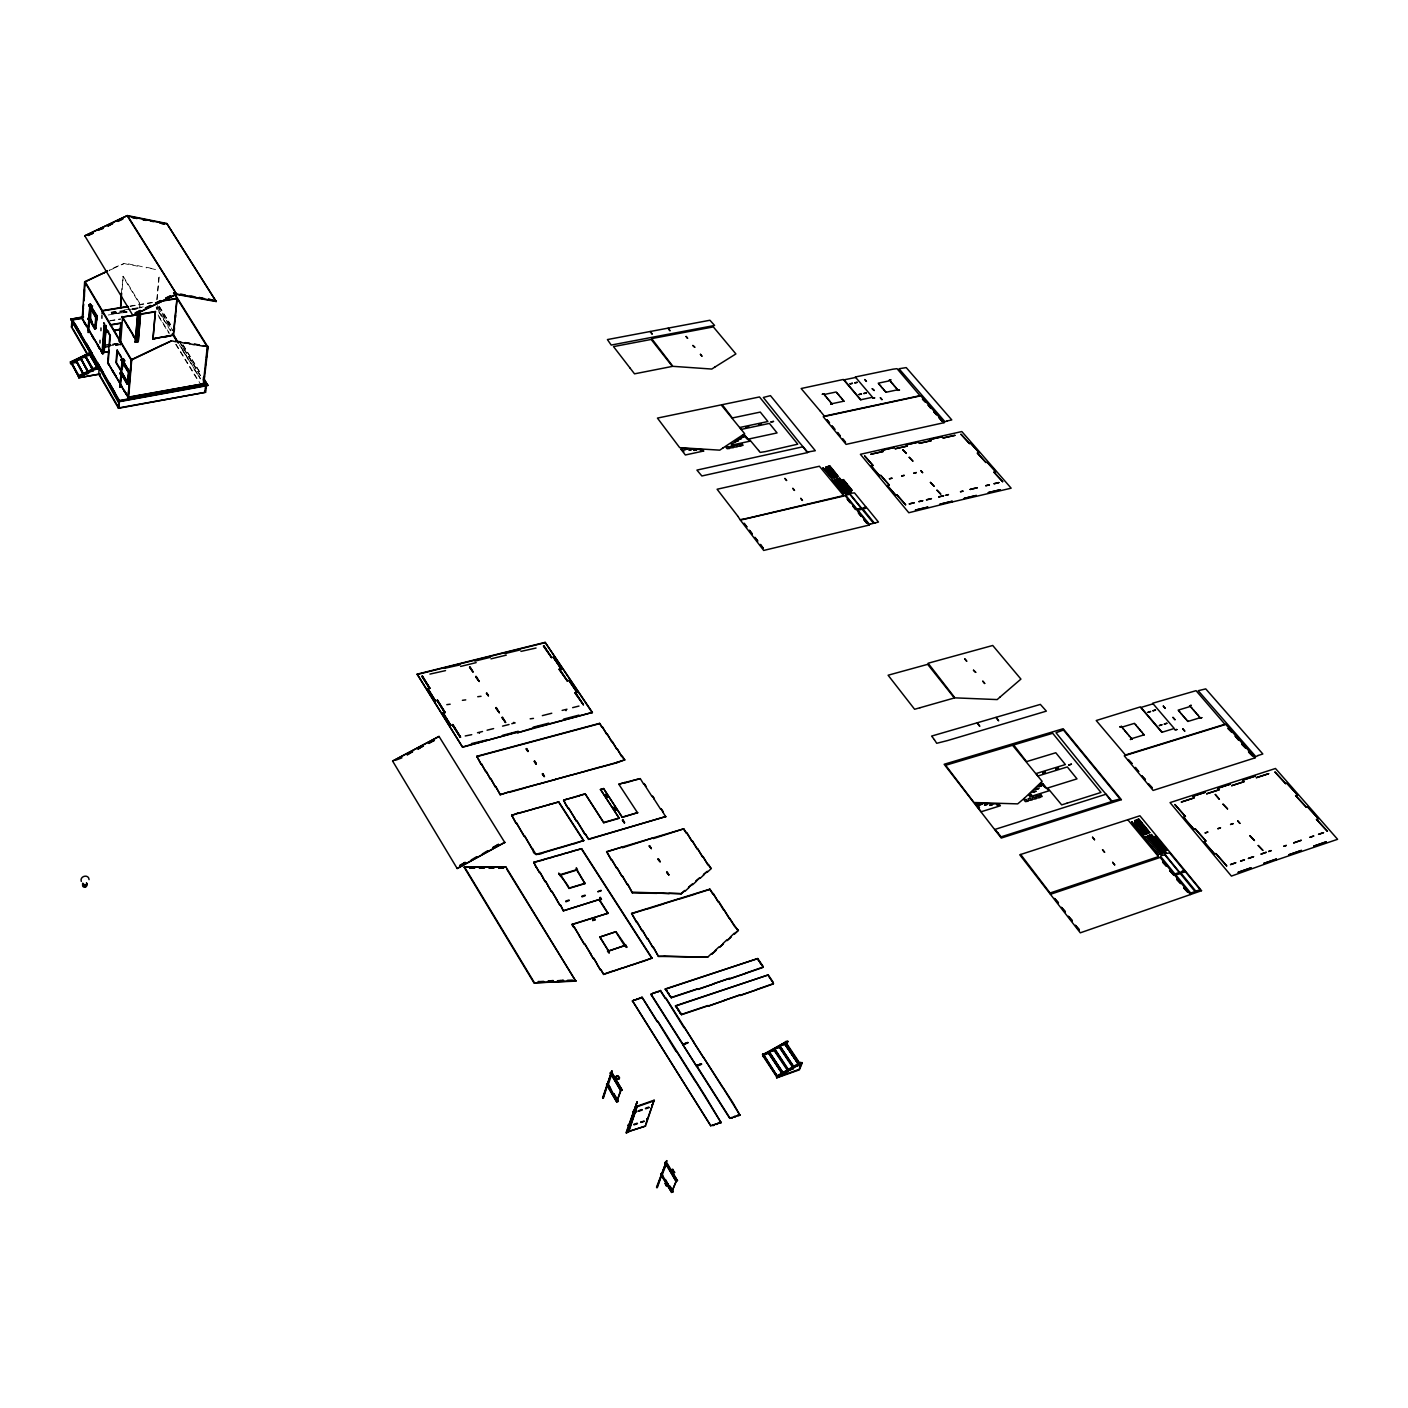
<?xml version="1.0" encoding="UTF-8"?>
<svg xmlns="http://www.w3.org/2000/svg" width="1408" height="1408" viewBox="0 0 1408 1408"><rect width="100%" height="100%" fill="white"/><g stroke="black" fill="none" stroke-linecap="round" stroke-linejoin="round"><path stroke-width="0.75" stroke-dasharray="5 3.75" d="M111.549 313.491L126.104 311.08M127.019 312.259L112.235 314.054L126.896 311.626M113.309 344.502L119.293 343.464M120.472 344.714L114.558 345.365M121.352 293.533L123.235 276.25L140.36 304.357L140.061 307.683M122.126 289.555L123.235 276.25M139.621 307.754L139.92 304.427L122.778 276.32M156.816 299.798L159.086 273.768M157.08 299.446L159.526 273.698M157.379 306.786L156.886 309.549L157.062 305.642L172.392 330.546M158.963 312.101L164.718 321.446M166.637 320.778L170.491 327.043M170.509 330.88L156.13 307.085M182.213 349.906L188.126 359.533M184.149 349.219L179.256 341.264M190.062 358.829L196.029 368.509M194.075 369.213L200.517 378.893L179.749 344.696M128.427 263.859L133.162 264.986M137.526 265.549L146.555 267.89M150.885 268.453L155.549 269.579M113.837 267.714L123.834 263.666L109.12 270.371L114.154 268.312M112.587 344.08L116.864 343.358M112.57 344.45L118.976 343.358M113.291 344.872L119.258 343.834M108.434 346.104L120.331 344.062M120.507 344.344L114.523 345.734M109.859 320.654L120.525 318.877M110.035 320.936L120.701 319.158M130.046 306.064L153.525 302.192M130.222 306.346L145.165 303.882M147.294 303.53L153.701 302.474M111.214 312.154L115.474 311.45M124.01 310.042L130.416 308.986M132.546 308.634L143.211 306.856M111.179 312.523L117.586 311.467M119.715 311.115L126.122 310.042M128.251 309.69L143.176 307.226M132.299 309.39L140.73 307.982M111.373 313.21L125.946 310.798M132.264 309.742L136.682 308.968M108.187 315.022L127.054 311.907M146.573 267.238L151.254 268.365M123.658 263.384L128.41 264.51M132.792 265.091L137.509 266.218M159.28 306.222L170.579 324.579M183.022 344.766L201.115 374.141M159.245 306.592L170.544 324.949M182.987 345.136L201.08 374.493M157.502 305.571L172.832 330.475M179.643 341.546L200.869 376.006M179.203 341.616L200.429 376.077M156.57 306.997L170.984 330.44M179.309 344.766L200.517 378.893M158.101 314.917L169.365 333.274M176.123 344.274L199.778 382.8M158.805 316.835L168.925 333.344M175.683 344.344L198.211 381.04"/><path stroke-width="1.5" d="M120.63 373.102L126.966 383.944L128.339 383.698L123.13 374.405M123.235 359.11L121.07 359.867L128.022 371.906L129.395 371.677L122.179 360.184M83.97 885.368L82.914 883.344A2.042 1.549 1.7 0 0 84.691 885.544A2.042 1.549 1.7 0 0 86.68 883.467L86.68 883.502A2.042 1.549 1.7 0 1 85.941 885.421L84.814 887.198A2.042 1.549 1.7 0 1 83.917 884.189L83.442 884.365M102.661 345.717C120.331 341.774 103.506 350.258 102.731 345.488M108.61 331.742L104.368 332.077L104.262 330.845M89.813 305.642L96.853 316.624L95.498 316.853L88.81 305.237L90.939 304.515M97.75 368.262L98.155 366.414L70.664 319.229L83.477 316.747M82.526 317.979L71.949 319.739L71.456 327.061L87.366 354.534M71.702 326.128L71.614 327.342L72.389 319.669L119.61 400.858M71.773 324.914L71.861 323.699M71.949 322.467L72.477 321.182M76.243 360.606L70.4 362.067L76.226 360.976M70.998 362.648L70.664 363.757L70.558 362.349L76.208 361.346L84.04 375.426L78.778 376.306M70.594 361.997L90.622 352.722M79.042 376.306L78.971 377.397L71.192 362.578L79.482 376.587M74.888 324.403L80.872 334.242L75.346 324.333M75.61 360.765L80.802 359.462L80.907 357.984L88.704 373.155L83.706 374.035L75.821 360.325M75.856 359.955L83.618 375.126L75.856 359.955L80.837 359.093L87.736 371.078M79.904 358.917L76.859 359.814M88.422 329.613L102.467 352.774L82.21 319.035L84.691 281.723L104.298 272.659M83.442 307.912L82.65 315.638L82.896 311.96M83.16 308.264L83.706 304.216M84.128 300.784L83.952 297.141M84.216 293.41L84.48 289.678M84.744 285.93L84.691 281.723M78.672 377.784L99.986 374.018L78.672 377.784L78.637 375.778L98.789 365.939L118.642 401.808L207.874 385.51L203.386 377.802M84.392 297.07L84.832 282.04L107.536 271.11M92.382 368.808L85.448 356.84L80.485 357.702L88.458 372.786M81.523 357.192L84.709 356.963M84.022 322.52L86.698 326.251L84.462 322.45M85.483 356.47L90.042 354.957L97.979 368.614L93.597 370.075M83.934 376.094L78.918 376.974M97.979 368.614L90.077 354.587L85.114 355.45L91.925 368.896M86.029 343.57L92.083 353.531L86.486 343.499M90.658 319.634L88.563 319.968L87.842 318.736L89.954 318.014M84.04 375.426L76.278 360.237L76.173 361.715L70.734 362.648M92.347 369.178L85.448 356.84M95.99 328.275L94.6 328.874L88.546 318.085M86.117 355.309L89.162 354.429M88.07 330.053L89.971 303.97M85.078 374.123L88.106 373.578M88.07 332.499L90.13 304.269M88.528 332.429L90.411 303.899M88.845 329.912L90.517 332.781L88.862 329.542M95.779 316.483L90.13 306.909L89.725 318.472L91.978 322.309M96.853 316.624L90.798 305.958M91.643 306.134L89.426 306.557L95.498 316.853M90.834 320.76L88.915 318.349M91.731 308.37L91.168 307.419M91.397 321.71L91.96 322.678M92.294 309.338L92.858 310.288M89.478 354.006L91.238 352.933M88.264 372.874L80.485 357.702M91.062 352.651L89.76 352.827L89.619 354.658L97.557 368.333L98.261 367.453M90.042 354.957L90.2 352.44L70.682 318.859M93.438 311.238L94.002 312.206M83.723 373.666L88.493 372.434M94.072 339.698L92.312 335.421M89.725 371.853L92.787 370.955L88.37 371.395M94.565 313.157L95.128 314.125M94.213 326.498L93.086 324.579M85.536 355.731L93.333 370.885L88.352 371.765L80.45 358.072L85.43 357.21M94.6 328.874L96.237 328.275M94.776 327.466L95.339 328.434L95.691 315.075M95.779 328.346L97.17 315.885L96.853 320.021M94.213 369.283L97.398 369.054L97.592 367.963M99.722 349.342L97.926 345.03M85.114 355.45L93.403 370.146M97.31 362.947L103.47 373.102L97.75 362.877M97.557 368.333L97.698 366.502L89.76 352.827M100.003 343.024L100.021 340.278M100.954 330.704L100.971 327.941M101.904 318.278L101.939 315.48M102.062 313.878L102.309 310.622L127.917 306.416M100.848 351.278L102.432 353.144L101.306 351.208M104.79 324.562L104.086 322.925M101.974 353.214L104.122 325.688L110.334 335.333L109.49 345.928M104.333 324.632L103.629 322.995M102.432 353.144L104.579 325.6M102.608 353.989L104.632 325.653M103.066 351.472L105.09 325.565M103.066 353.918L105.266 325.864M108.328 351.965L103.963 352.387L106.093 325.477M104.139 352.686L106.251 325.776M108.821 364.901L107.677 362.947L109.877 335.403L104.122 325.688M109.278 364.83L108.134 362.877L109.155 350.17M108.786 382.694L114.998 392.938L109.243 382.624M117.638 330.229L114.453 330.44L120.507 329.05M112.27 370.797L116.178 376.622L112.71 370.709M120.578 308.176L121.194 293.251M120.63 372.997L121.845 372.416L115.966 362.648L116.987 350.258L121.334 356.77M120.789 305.73L121.634 293.181M121.264 370.814L116.424 362.578L117.445 350.17M119.31 341.598L120.859 322.995L110.299 324.773M119.469 341.88L120.859 322.995M122.918 318.842L122.267 316.518M120.472 344.714L122.602 316.976L137.72 314.758L135.291 342.162L138.248 341.651L140.536 313.984L155.373 311.502L152.962 339.117L158.858 337.762M122.813 374.299L120.683 374.669L119.926 373.384L122.091 372.627M122.021 386.619L107.712 362.578L128.146 397.496L203.755 383.715L208.12 346.65L203.386 345.611M120.666 373.226L121.704 372.838M120.683 374.669L119.962 373.014M119.856 386.918L122.267 358.635L124.907 360.941L123.798 359.058M118.448 406.754L118.342 407.986L205.586 392.269L118.518 408.285L98.789 374.229L99.176 366.59L98.12 366.784L90.182 353.126M118.554 405.539L118.659 404.325M118.765 403.093L98.472 366.678M120.032 387.218L122.267 358.635M118.518 408.285L119.152 400.946L71.949 319.739M122.725 358.547L120.314 386.83M122.214 369.266L123.288 360.061M122.76 366.256L123.112 362.12M122.39 374L123.024 375.496M121.563 386.69L128.603 397.426M124.08 363.106L123.499 362.102M127.459 326.392L129.026 328.205L127.899 326.322M123.605 376.499L124.186 377.485M124.661 364.091L125.259 365.094M124.766 378.488L125.365 379.491M125.84 366.08L126.438 367.083M123.904 390.667L126.685 394.592L124.362 390.597M125.981 380.107L122.461 374.141M127.019 368.086L127.618 369.072M126.966 383.944L128.797 371.078L127.706 383.486L121.422 373.226M128.198 370.075L128.797 371.078M129.395 371.677L116.987 350.258M128.286 393.518L128.621 389.84M128.938 386.126L129.272 382.43M129.589 378.717L129.923 374.986M130.24 371.254L130.574 367.506M130.909 363.757L131.085 359.814L161.146 345.523M133.162 335.896L134.746 337.726L133.602 335.808M128.146 397.496L131.402 360.43L84.99 282.339M143.704 394.662L128.568 397.778L131.683 360.061L85.448 282.269M86.715 884.558L86.293 884.752A2.042 1.549 1.7 0 1 85.8 886.934M135.291 342.162L137.544 314.477M136.629 341.264L139.691 311.819L137.069 341.176M137.685 336.582L137.896 334.154M138.776 324.333L139.005 321.869M140.536 313.984L138.248 341.651M144.302 395.666L159.333 392.92M152.962 339.117L155.373 311.502M158.699 392.286L173.642 389.558M164.666 337.11L170.544 335.738M174.381 330.317L174.451 327.606M175.701 315.374L175.454 317.821M176.774 340.278L173.888 335.174M189.147 387.482L174.24 390.562M188.496 386.866L203.262 384.173L207.275 346.808L173.554 292.811M203.984 379.79L204.406 376.13M204.811 372.469L205.234 368.808M205.638 365.112L206.061 361.434M206.483 357.738L206.906 354.024M207.328 350.31L207.926 346.368M204.97 392.058L205.797 384.806L119.434 400.558L118.8 407.898L99.229 374.141M205.286 391.142L205.427 389.928M205.55 388.731L205.691 387.517M206.096 385.933L203.755 381.498M205.586 392.269L206.413 385.018L203.086 379.614M671.141 1171.491L671.035 1171.738M666.512 1184.603L666.829 1184.374M670.102 1186.187L673.2 1191.837L671.634 1192.418L660.933 1173.779M664.893 1163.078L666.723 1162.568L677.406 1180.626L675.822 1181.206L665.298 1162.216M637.05 1111.264C636.117 1113.517 630.608 1112.549 634.022 1110.912M628.091 1125.414L629.71 1125.186L629.446 1124.2C626.014 1125.291 631.206 1127.421 628.232 1125.274M616.106 1078.546L616.458 1077.56M606.566 1084.213L616.722 1101.936L618.27 1101.408L613.853 1093.576M592.645 919.776L593.525 920.093M517.106 732.758L517.422 731.914L462.616 747.243L417.155 674.168L545.125 642.347L592.398 712.413L517.651 732.758L539.352 726.088M421.907 676.491L429.88 688.354L422.453 676.016M429.898 674.098L445.526 670.613M427.398 688.987L435.53 701.096L427.944 688.512M429.422 688.477L421.978 676.139M435.054 701.219L427.469 688.618M436.99 700.55L445.104 712.589L437.536 700.058M444.4 668.342L459.941 664.893M442.64 713.31L450.754 725.384L443.186 712.835M444.629 712.712L437.078 700.181M446.811 704.651L450.155 704.211M460.627 666.424L476.15 662.622M450.278 725.507L442.728 712.958M452.32 724.962L460.539 737.211L452.866 724.486M469.533 667.357L473.035 671.968L470.078 666.882M462.405 700.322L465.731 699.882M474.848 661.109L490.283 657.342M460.064 737.334L452.408 724.61M475.64 676.826L479.16 681.454L476.168 676.35M462.616 747.243L417.155 674.168M465.238 735.962L471.733 734.677M477.734 696.714L481.043 696.291M471.346 743.618L487.221 739.834M490.97 658.856L506.317 655.107M486.411 693.528L488.418 695.798L486.957 693.053M477.506 732.723L482.504 731.509M566.016 710.67L566.122 710.178M481.008 763.822L476.819 756.29L599.579 723.342L601.938 726.827M480.92 764.174L476.819 756.29M505.014 653.594L520.274 649.88M487.08 730.206L493.61 728.587M495.722 707.978L499.312 712.712L496.267 707.502M485.69 771.778L481.483 763.699M490.477 779.398L486.253 771.285M501.987 717.693L505.595 722.462L502.533 717.218M502.55 726.123L509.045 724.504M520.96 651.394L536.043 648.032M502.515 735.346L518.267 731.262M495.299 787.054L491.04 778.906M511.79 723.694L515.187 722.885M500.139 794.746L508.605 792.07L500.139 794.746L495.862 786.562M543.435 646.184L551.654 657.642L543.963 645.726M592.293 712.765L545.125 642.347M513.462 722.533L513.99 722.427M622.23 756.114L624.73 759.827L616.88 762.784L508.605 792.07M530.165 718.837L533.456 718.397M526.152 749.038L528.211 751.397L526.698 748.546M533.21 727.179L548.838 723.131M527.754 751.52L526.24 748.686M515.926 822.782L511.72 815.214L558.818 801.909L552.57 803.669M553.133 657.272L561.44 668.818L553.678 656.814M515.821 823.134L511.72 815.214M542.344 715.634L551.76 713.24M511.632 815.566L517.827 813.014M534.195 761.517L536.29 763.893L534.758 761.024M559.064 669.416L567.424 681.05L559.592 668.941M535.814 764.016L534.301 761.147M560.982 668.923L553.221 656.92M524.075 836.282L516.402 822.642M542.326 774.083L544.421 776.477L542.89 773.59M568.902 680.662L577.315 692.366L569.448 680.187M543.963 776.618L542.414 773.731M562.144 710.406L566.984 709.227M563.658 719.101L579.04 715.106M479.406 733.304L479.442 732.811M532.4 849.534L524.656 835.789M574.939 693L583.422 704.792L575.485 692.525M572.651 707.643L578.97 706.059M576.875 692.49L568.99 680.31M539.352 872.573L533.79 862.259L581.627 848.672L577.086 850.01M536.325 854.357C552.922 848.496 532.171 860.781 532.981 849.042M535.99 867.187L533.79 862.259M558.818 801.909L583.739 840.506L542.731 852.491M568.075 808.474L563.64 800.272L585.112 793.742L603.786 822.765L619.238 818.294L600.494 789.413L603.557 788.533L622.318 817.397L637.771 812.61L622.424 817.045M545.16 881.848L539.933 872.08M563.552 800.624L566.509 799.005M566.403 805.886L563.64 800.272M551.25 891.581L545.741 881.355M601.832 727.179L599.579 723.342M585.006 883.608L576.523 869.774L560.542 874.526C553.326 868.718 569.606 885.562 569.008 888.43L585.006 883.608L576.048 868.155M576.453 821.41L568.638 807.981M559.662 875.442L576.418 870.126M603.786 822.765L585.112 793.742M559.821 905.291L551.83 891.088M606.76 734.483L602.378 726.704M611.706 741.822L607.306 734.008M563.288 910.818L599.298 899.501L563.288 910.818L560.419 904.798M584.866 834.416L577.016 820.917M569.008 888.43L560.542 874.526M565.77 901.032L568.99 900.064M565.928 901.806L569.254 900.469M574.552 843.674L583.739 840.506M577.544 870.109L576.541 868.014M619.238 818.294L600.494 789.413M616.669 749.197L612.251 741.347M588.755 839.045L665.896 816.517L588.65 839.397L585.446 833.941M622.318 817.397L603.557 788.533M605.528 794.781L607.675 797.21L606.091 794.306M621.667 756.589L617.232 748.722M607.218 797.333L605.634 794.429M573.707 927.467L572.07 924.334L608.062 913.211L599.298 899.501M581.874 896.157L585.077 895.171M582.032 896.914L585.341 895.594M616.634 762.397L624.73 759.827M618.816 784.221L624.906 782.514L618.816 784.221L637.666 812.962M613.976 807.558L616.141 809.987L614.539 807.066M615.666 810.11L614.082 807.206M584.232 944.293L574.306 926.974M637.261 779.469L640.288 778.624L624.906 782.514M611.618 860.112L606.654 851.629L683.725 828.819L686.611 833.096M597.766 891.651L601.058 890.331M611.512 860.464L606.654 851.629M622.389 820.266L624.554 822.73L622.952 819.79M592.979 919.565L592.645 920.498L593.226 919.6M592.979 920.638L593.331 919.653M599.826 897.864L601.427 899.483L600.406 897.354M594.475 919.09L594.986 920.022L594.211 919.547M594.352 920.058L594.722 919.072M594.581 920.146L594.933 919.142M624.096 822.853L622.494 819.914M616.704 868.472L612.075 859.971M622.266 847L606.549 851.981M622.424 847.757L653.189 837.848M593.173 958.602L584.83 943.8M644.125 783.517L645.832 786.034M621.931 876.498L617.285 867.979M599.738 937.077L615.982 931.674L626.754 947.267L625.698 945.085L608.626 951.157L599.738 937.077L615.982 931.674M571.965 924.686L608.062 913.211M600.318 970.006L593.771 958.091M627.176 884.576L622.512 876.005M652.661 796.136L654.368 798.67M607.464 951.174L609.118 952.864L608.062 950.664M608.626 951.157L599.843 936.725M656.885 893.358L632.421 892.954L627.757 884.083M581.627 848.672L652.01 958.074L603.68 974.442L600.917 969.496M632.421 892.954L627.651 884.435M649.123 846.12L651.341 848.602L649.704 845.627M661.25 808.826L662.974 811.395M653.347 838.605L683.725 828.819M636.768 922.24L631.629 913.405L709.843 889.134L712.835 893.57M636.645 922.592L631.629 913.405M626.754 947.267L625.698 945.085M626.261 947.426L625.222 945.243M657.888 859.285L660.106 861.784L658.451 858.792M642.013 930.917L637.243 922.099M669.029 893.728L656.814 892.936M647.416 939.259L642.611 930.406M666.618 872.432L668.853 874.949L667.198 871.939M652.837 947.654L647.997 938.766M712.589 1124.869L710.776 1125.819L632.474 1000.877L642.03 997.216L657.378 1021.469M632.368 1001.229L633.846 999.909M684.851 890.454L681.085 893.675L668.958 893.306M606.514 1085.128L607.869 1083.931L610.456 1087.979M610.262 1073.723L610.544 1072.491L611.934 1072.826L622.09 1090.021L620.523 1090.549L610.403 1072.614M602.589 1097.888L611.899 1070.872L603.381 1098.17M602.853 1098.346L611.899 1070.872M611.477 1090.197L608.186 1084.248M622.09 1090.021L611.934 1072.826M691.786 841.245L687.069 832.955M609.981 1088.243L608.098 1085.128L611.125 1075.906M612.269 1075.448L613.624 1077.19L612.797 1075.272M608.925 1087.029L609.875 1088.595M642.805 961.541L652.01 958.074M653.312 947.514L658.17 955.944L653.435 947.162M614.187 1078.563L615.542 1080.306L614.698 1078.387M610.808 1090.162L611.758 1091.71L610.931 1089.81M657.254 1021.821L642.03 997.216M616.722 1075.976L614.486 1077.613L617.584 1075.677C624.184 1080.024 611.494 1079.461 618.112 1078.792M619.256 1078.968L617.584 1075.677M616.088 1081.696L617.443 1083.438L616.616 1081.52M697.101 849.059L692.366 840.752M664.576 956.19L658.24 956.384L707.678 957.194L711.621 953.445M613.659 1094.843L612.304 1093.101L615.683 1097.624M632.456 892.179L681.085 893.675M618.006 1084.829L619.362 1086.571L618.517 1084.653M614.61 1096.41L615.56 1097.976M650.954 994.488L654.034 992.64L650.954 994.488L682.686 1044.402L687.614 1042.73M619.925 1087.979L620.875 1089.546L616.95 1101.285L621.403 1089.37L620.435 1087.803M664.382 956.085L701.712 957.123M702.434 856.926L697.682 848.584M616.722 1101.936L606.637 1084.794M688.618 887.234L692.366 884.03M654.192 993.414L657.29 991.566L653.928 992.992M657.448 992.358L660.528 990.51L657.166 991.918M696.115 880.827L699.846 877.642M707.802 864.829L703.014 856.451M703.56 874.474L707.274 871.306M666.142 990.722L665.333 988.926L757.768 958.549L762.502 965.554L762.854 967.472L729.538 979M667.99 993.608L666.758 990.211M665.438 998.166L660.528 990.51M710.97 868.155L708.382 864.354M669.856 996.494L668.606 993.098M697.664 989.032L671.264 997.779L670.454 995.984M633.23 1111.194L634.515 1111.194M626.085 1132.666L637.102 1101.918L626.877 1132.947M712.712 893.922L709.843 889.134M626.366 1133.141L637.102 1101.918M628.408 1131.574L637.173 1106.16L654.122 1100.211L645.498 1126.066L628.408 1131.574L645.498 1126.066M628.707 1132.05L637.173 1106.16M637.19 1123.179L633.758 1124.394M641.925 1109.539L638.475 1110.771M676.368 1007.565L675.558 1005.77L768.24 974.917L773.01 981.992L773.362 983.91L740.168 995.562M719.418 1123.285L721.09 1122.669L705.461 1096.462L657.87 1021.293M693.95 1042.378L665.914 998.008M718.168 902.018L713.293 893.429M678.234 1010.486L676.966 1007.054M680.099 1013.408L678.832 1009.976M640.922 1122.44L644.354 1121.208L640.64 1121.965M648.824 1107.11L645.374 1108.325M701.518 957.035L707.678 957.194M707.995 1005.822L681.525 1014.71L680.715 1012.898M734.536 933.997L738.39 930.336L734.694 926.534L718.749 901.525M645.902 1123.637L654.122 1100.211M723.642 910.149L718.626 901.877M684.006 1027.734L665.808 998.36M676.034 1051.494L657.747 1021.645M715.722 950.752L711.92 954.131M682.686 1044.402L687.738 1042.378M682.986 1044.859L696.326 1065.838L682.986 1044.859L688.019 1042.835M719.506 947.373L723.29 944.011M729.15 918.333L724.117 910.008M727.038 940.667L730.787 937.323M729.397 978.226L713.522 983.787L729.256 978.578M697.946 989.472L713.926 983.875L698.069 989.12M738.302 1115.822L739.957 1115.224L732.776 1102.517L693.581 1042.184M731.386 1117.741L729.731 1118.339L696.626 1066.296L701.378 1063.779L696.45 1065.486M708.277 1006.262L740.01 994.787M660.898 1174.73L671.634 1192.418M660.898 1173.955L662.446 1173.638M665.491 1162.11L677.406 1180.626M696.326 1065.838L701.378 1063.779M656.515 1187.278L666.723 1160.667L657.325 1187.578M696.626 1066.296L701.677 1064.237M656.814 1187.771L666.723 1160.667M671.51 1189.531L672.514 1191.186L661.989 1174.941L666.53 1163.853L668.659 1166.774M662.992 1176.578L662.517 1174.747M669.662 1168.429L670.666 1170.066M665.509 1179.658L668.378 1184.938L667.374 1183.283M666.371 1181.646L665.386 1180.01M671.933 1169.52L674.696 1172.301L673.693 1172.97M672.672 1173.357L671.018 1172.266L671.686 1171.21M745.202 973.315L762.978 967.12L762.502 965.554M671.81 1169.872L672.795 1169.203M673.675 1175.011L674.696 1176.666M669.504 1186.24L670.507 1187.877M675.699 1178.32L676.702 1179.974L671.845 1191.731L676.702 1179.974M665.227 989.278L757.768 958.549M755.656 989.842L773.502 983.558L771.918 980.918M710.776 1125.819L632.474 1000.877M675.435 1006.122L768.24 974.917M714.419 1125.08L712.747 1125.696M716.091 1124.482L717.763 1123.883M721.09 1122.669L695.64 1081.52M729.731 1118.339L731.509 1117.406M734.818 1116.21L731.685 1118.216M738.126 1115.013L734.994 1117.019M777.251 1076.574L782.954 1075.078L777.41 1077.366L762.52 1054.522L768.24 1052.779L762.819 1054.962L762.696 1056.44L763.33 1054.838L786.526 1041.586L762.942 1054.627L768.24 1052.779M739.957 1115.224L722.85 1087.539M763.506 1055.314L777.427 1076.293L776.776 1077.877L776.899 1076.398L780.243 1075.483L777.128 1075.835L800.43 1062.459L800.008 1066.701L801.909 1062.53L799.515 1066.859M776.97 1077.261L763.189 1056.282L763.594 1055.243M762.52 1054.522L767.958 1052.322M769.155 1052.709L768.522 1052.075L774.365 1049.998L788.638 1071.03M769.93 1051.301L773.573 1050.28L770.07 1050.949M773.872 1049.03L779.715 1046.936M775.421 1047.886L778.624 1046.778M779.856 1046.584L779.205 1045.968L794.024 1067.933L779.574 1047.288L780.12 1045.898M798.6 1064.571L799.656 1063.022L785.752 1042.166L784.925 1044.226L798.899 1065.029L785.048 1043.891L779.786 1045.722L779.24 1047.112L793.091 1068.003L793.866 1067.141M780.771 1044.824L783.957 1043.715M784.696 1042.571L784.714 1043.715L785.752 1042.166M785.946 1041.832L786.227 1041.146M786.333 1044.666L787.706 1041.216L786.614 1045.106M83.794 885.702L84.656 886.794A2.13 1.619 1.7 0 0 85.184 886.635L85.026 885.685A2.042 1.549 1.7 0 1 82.914 883.467M777.638 1076.962L764.069 1055.085L763.03 1055.49M782.901 1072.79L782.355 1074.163L768.539 1053.219L769.085 1051.846L782.901 1072.79L784.485 1072.79L782.76 1073.142L768.944 1052.181M777.11 1076.909L782.918 1073.934M784.344 1073.142L787.406 1071.206M789.43 1069.605L793.074 1068.566L788.357 1070.573M789.73 1070.045L793.074 1068.566M795.098 1066.965L798.952 1064.747L784.573 1044.05L785.259 1042.325L799.163 1063.198L798.459 1064.923M800.149 1063.146L800.43 1062.459M776.477 1077.437L799.093 1069.376L801.909 1062.53M776.776 1077.877L799.392 1069.834L802.208 1062.97M122.76 360.448C119.768 361.451 127.266 360.131 121.862 360.782L121.106 359.48M103.77 331.531L104.667 331.091M84.797 235.822L127.459 215.582L166.813 223.502L216.181 301.541L176.282 294.378L132.862 315.427L84.797 235.822L127.107 215.635L176.475 293.99L127.459 215.582M136.981 218.574L132.563 217.254M88.51 318.331L89.813 318.243L92.03 321.957M89.39 306.328L89.866 305.219M146.186 220.422L143.123 219.806M150.586 221.074L153.63 221.672M159.702 222.904L164.261 223.819M216.181 301.541L166.813 223.502M180.682 294.043L185.557 295.187M189.834 296.12L194.885 296.859L191.382 296.384M175.877 341.07L180.488 341.827M199.338 297.405L203.949 298.918M185.099 342.602L189.693 343.358M208.595 299.059L213.435 300.256M194.269 344.115L198.845 344.854M85.026 886.336L84.85 886.354A2.13 1.619 1.7 0 0 84.339 886.512L85.501 886.547M464.147 867.222L505.806 866.818L575.784 981.147L533.984 982.872L464.147 867.222L505.806 866.818M469.709 867.522L474.83 867.926L469.691 868.314M479.424 867.504L484.51 867.909L479.406 868.314M489.086 867.504L494.138 867.909L489.069 868.296M498.661 867.504L503.677 867.909L498.643 868.296M533.984 982.872L576.066 980.76M538.208 981.499L543.382 981.746M538.472 981.939L543.664 981.358M553.186 980.514L548.011 981.094L553.45 980.954M557.762 980.707C574.763 979.458 547.677 982.362 561 980.566M558.026 981.147L563.165 980.549M567.706 980.742L572.862 980.267M567.442 980.302L572.51 980.549M122.866 360.378L121.686 361.205L128.058 371.536L129.43 371.29M103.822 331.426L105.142 331.478M715.282 950.418L719.206 946.686M722.85 943.677L726.739 939.981M730.365 936.989L734.219 933.31M712.043 953.779L715.845 950.4M719.629 947.021L723.413 943.659M727.162 940.315L730.91 936.971M734.659 933.645L738.39 930.336M680.962 894.027L684.746 890.806M688.494 887.586L692.261 884.382M695.992 881.179L699.723 877.994M703.437 874.826L707.15 871.658M685.168 891.123L689.04 887.55M692.683 884.699L696.538 881.162M700.146 878.31L703.982 874.79M707.573 871.974L711.374 868.472M777.427 1076.293L800.73 1062.917M459.694 865.357L465.256 862.347L459.994 865.867M471.17 860.006L476.643 856.715M482.293 853.987L487.749 850.696M493.046 847.282L498.59 844.272L493.381 847.968M465.362 862.629L460.082 866.114M493.134 847.563L498.837 844.677M457.178 868.507L504.786 842.354L457.178 868.507L392.621 761.077L439.032 736.437L504.874 842.635M396.194 760.021L401.949 757.821M407.018 754.266L412.438 751.397L407.37 754.934M417.842 748.528L423.245 745.659L418.176 749.197M428.648 742.79L434.034 739.922L428.982 743.459M407.141 754.565L412.667 751.784M417.947 748.81L423.474 746.029M428.754 743.09L434.368 740.59M661.355 1173.374L660.81 1174.536M90.446 306.187L88.845 304.867M606.989 1083.826L608.062 1084.6M161.11 345.541L171.213 340.982L131.261 360.114M78.795 376.077L98.894 366.978L97.698 366.502M135.221 312.858L140.29 310.394M145.341 307.947L150.41 305.483M155.461 303.037L160.512 300.59M165.563 298.144L170.614 295.698M135.362 313.192L140.466 310.693M145.482 308.282L150.586 305.782M155.602 303.371L160.706 300.89M165.704 298.478L170.79 295.997M70.77 362.032L90.2 352.44M104.28 272.694L107.36 270.829M87.982 234.907L93.245 233.165L88.299 235.523M88.123 235.242L93.104 232.83M102.96 228.131L97.856 230.19L103.118 228.466M107.87 225.826L112.834 223.414L108.046 226.107M117.709 221.126L122.672 218.733M117.885 221.408L122.813 219.067M671.757 1192.066L673.323 1191.485M677.53 1180.274L675.963 1180.854L665.139 1163.149M669.803 1170.893L672.232 1170.013M661.566 1174.782L661.232 1173.709M731.808 1117.864L734.694 1116.544M735.117 1116.667L738.003 1115.365M738.426 1115.488L740.08 1114.89M714.12 1124.622L715.915 1123.672M717.464 1123.408L719.259 1122.475M712.888 1125.344L714.542 1124.746M716.214 1124.147L717.886 1123.531M719.558 1122.933L721.213 1122.334M795.238 1066.63L798.442 1065.486M634.04 1124.869L637.49 1123.654M784.485 1072.79L787.706 1071.646M779.944 1075.026L783.411 1073.758M793.654 1066.63L794.939 1066.173M637.454 1106.635L654.421 1100.686M638.757 1111.246L642.224 1110.032M645.674 1108.8L649.123 1107.586M775.28 1048.238L778.483 1047.112M773.731 1049.365L779.574 1047.288M768.381 1052.427L774.242 1050.333L774.787 1048.96L788.621 1069.886M763.101 1055.419L769.014 1053.043L781.686 1072.245M617.584 1100.757L608.098 1085.128M787.706 1041.216L788.005 1041.674M616.845 1101.584L618.394 1101.056M784.414 1043.258L785.47 1042.853M780.63 1045.176L783.816 1044.067M779.082 1046.32L784.925 1044.226M620.77 1089.898L617.443 1083.438M622.213 1089.669L620.646 1090.197L610.386 1073.371M611.213 1074.234L612.674 1075.624M681.648 1014.358L708.118 1005.488M723.994 1000.454L739.886 995.139M708.418 1005.91L724.416 1000.542M740.291 995.227L756.078 989.93M1050.421 894.309L1160.157 857.437L1190.517 894.538M671.387 997.427L697.787 988.698M729.678 978.666L745.606 973.386M635.765 999.803L637.402 999.258M639.038 998.73L640.675 998.184M633.741 1000.243L635.378 999.715M637.014 999.17L638.651 998.642M640.27 998.096L641.907 997.568M1135.341 821.85C1158.678 849.323 1132.507 824.49 1134.883 821.286M603.786 974.09L613.219 970.851M613.606 970.922L623.005 967.718M623.374 967.789L632.738 964.586M633.107 964.656L642.418 961.47M608.731 950.805L625.592 945.437M647.75 908.899L663.502 904.006M679.131 899.149L694.672 894.326M631.523 913.757L647.363 908.846M663.115 903.954L678.744 899.096M694.285 894.274L709.72 889.486M1129.603 736.366L1128.635 735.222M1142.187 732.53L1141.219 731.386M1185.941 719.189L1184.973 718.045M1198.19 715.44L1197.222 714.314M1130.571 737.528L1131.926 738.566M1143.155 733.691L1143.754 734.958M1186.926 720.315L1188.264 721.336M1199.176 716.584L1199.792 717.816M1124.763 730.611L1125.731 731.773M1137.33 726.792L1138.298 727.954M1181.066 713.539L1182.034 714.666M1193.315 709.826L1194.283 710.934M598.118 891.704L601.304 890.736M1126.699 732.917L1127.667 734.061M1139.266 729.098L1140.251 730.242M1183.019 715.792L1183.987 716.918M1195.269 712.061L1196.237 713.187M1122.827 728.323L1123.795 729.467M1135.411 724.504L1136.362 725.648M1179.13 711.269L1180.098 712.395M1191.362 707.573L1192.33 708.699M569.114 888.078L585.112 883.256M1153.099 703.806L1140.973 707.432L1162.075 732.23M533.685 862.611L538.507 861.186M543.33 859.778L548.117 858.37M552.922 856.962L557.691 855.554M562.478 854.163L567.23 852.755M571.982 851.365L576.734 849.974M538.859 861.238L543.664 859.83M548.469 858.422L553.274 857.014M558.043 855.606L562.83 854.198M567.582 852.808L572.334 851.4M542.978 852.896L558.554 848.197M558.906 848.232L574.2 843.621M603.891 822.413L619.344 817.942M566.421 799.357L572.634 797.597M578.829 795.854L585.006 794.112M600.389 789.765L603.451 788.902M630.854 781.158L636.909 779.451M517.739 813.384L520.907 812.486M533.562 808.914L536.712 808.016M549.085 804.514L552.218 803.634M572.968 797.632L579.181 795.872M625.152 782.883L631.224 781.176M521.259 812.522L533.896 808.949M537.046 808.051L549.437 804.549M524.269 788.058L539.915 783.71M555.456 779.398L570.891 775.104M586.238 770.845L601.48 766.603M508.851 792.458L524.603 788.075M540.25 783.728L555.79 779.416M571.243 775.122L586.59 770.862M601.832 766.638L616.986 762.414M476.731 756.659L599.474 723.694M462.704 746.891L517.334 732.266M539.581 726.458L592.398 712.413M417.085 674.52L545.037 642.699M826.232 467.914C845.522 490.635 822.518 468.952 825.88 467.474M634.234 1112.267L633.019 1111.827M828.766 400.03L827.992 399.115M840.822 397.496L840.066 396.563M882.869 388.626L882.077 387.71M894.643 386.144L893.869 385.229M829.541 400.963L830.298 401.878M841.597 398.411L842.371 399.326M883.643 389.541L884.418 390.438M895.418 387.042L896.21 387.957M831.072 402.811L832.216 403.656M843.146 400.259L843.55 401.245M885.192 391.354L886.336 392.198M896.984 388.854L897.406 389.84M897.758 389.77L885.984 392.269L878.205 383.187L889.979 380.723L898.005 390.368L899.536 390.034L897.758 390.086M824.93 395.419L825.686 396.352M836.986 392.902L837.742 393.818M878.979 384.085L879.754 385M890.754 381.621L891.528 382.518M826.461 397.267L827.218 398.182M838.517 394.733L839.291 395.648M880.528 385.898L881.302 386.813M892.302 383.434L893.094 384.331M610.614 1072.755L611.811 1073.178M855.677 377.45L844.026 379.861L860.834 399.766M128.427 397.109L203.755 383.715M119.152 400.946L206.413 385.018M118.677 401.456L207.909 385.141M127.002 383.574L128.374 383.328M84.075 375.056L78.619 376.024M78.76 376.675L83.758 375.795M119.926 373.384L122.056 372.997L128.339 383.698M120.718 374.299L122.848 373.93M121.07 359.867L123.2 359.498M99.634 366.52L99.81 366.819M98.454 367.048L99.352 366.89M93.034 369.125L97.434 368.685M93.456 369.424L85.078 355.819M78.584 376.376L81.523 375.83M103.963 352.387L108.152 351.666M70.488 363.458L76.859 362.349M71.122 363.669L71.65 362.49L79.165 377.326L70.418 361.698M97.451 345.47L100.162 349.272M135.115 341.88L138.283 341.282L135.326 341.792M152.786 338.835L173.448 335.245L177.162 298.602L160.09 301.418M91.52 352.563L91.696 352.862M110.475 325.054L121.035 323.294M105.178 331.109L104.21 331.162L108.469 331.091M114.664 330.352L117.674 329.842M114.453 330.44L120.472 329.419M91.837 335.861L94.53 339.627M87.842 318.736L89.936 318.384M90.605 318.701L91.062 306.398L97.17 315.885M90.693 319.264L88.598 319.598L87.859 318.366M121.792 316.958L123.358 318.754M137.72 314.758L122.602 316.976M140.712 314.266L155.549 311.802M159.914 301.136L176.986 298.32L173.272 334.963L152.997 338.765M102.485 310.922L128.093 306.698M70.664 319.229L83.459 317.117M72.547 319.95L82.702 318.278M96.272 316.043L94.882 328.504L88.581 318.19M95.533 316.483L96.888 316.254M88.81 305.237L90.922 304.902M89.549 306.486L92.594 305.923M176.053 341.37L180.682 342.126M185.275 342.883L189.869 343.64M194.462 344.397L199.021 345.154M203.579 345.91L208.12 346.65M171.037 340.683L175.859 341.757M180.294 342.214L185.082 343.27M189.482 343.728L194.251 344.784M198.634 345.242L203.368 346.28M199.144 297.792L204.16 298.531M208.384 299.446L211.446 299.992M216.392 301.154L176.475 293.99M129.325 216.392L166.619 223.89M136.805 218.293L132.352 217.642M142.947 219.525L146.01 220.141M161.41 223.485L164.437 224.101M1127.79 819.72L1158.467 856.61L1050.086 893.006L1020.694 854.48M662.464 1174.166L661.69 1174.448M686.963 833.307L691.909 840.893M692.243 841.104L697.224 848.707M697.558 848.936L702.557 856.574M702.891 856.786L707.925 864.494M708.259 864.706L710.846 868.507M683.602 829.171L686.506 833.448M644.019 783.869L645.726 786.386M652.555 796.488L654.262 799.022M661.126 809.178L662.869 811.747M640.288 778.624L643.579 783.992M645.374 786.157L652.098 796.611M653.928 798.794L660.686 809.318M662.517 811.518L665.79 816.869M602.29 727.056L606.866 734.131M607.2 734.36L611.811 741.47M612.163 741.699L616.774 748.845M617.126 749.074L621.773 756.237M622.125 756.466L624.624 760.179M757.645 958.901L758.578 960.291M759.528 961.699L760.478 963.09M761.429 964.498L762.362 965.906M758.243 960.098L759.194 961.506M760.144 962.896L761.094 964.304M553.59 657.166L561.44 668.818M569.342 680.539L577.315 692.366M713.17 893.781L718.291 901.666M729.626 918.174L734.818 926.2M735.152 926.394L737.827 930.354M768.099 975.251L769.666 977.891M770.018 978.085L771.584 980.725M543.523 645.832L551.654 657.642M559.152 669.064L567.424 681.05M575.027 692.63L583.422 704.792M649.246 845.768L651.341 848.602M657.994 858.933L660.106 861.784M666.723 872.08L668.853 874.949M779.786 1045.722L794.006 1066.806M779.698 1045.792L793.514 1066.965M792.933 1068.918L788.146 1070.062L774.435 1048.784L773.89 1050.157L788.075 1071.259M605.986 794.658L607.675 797.21M614.434 807.418L616.141 809.987M622.846 820.142L624.554 822.73M783.253 1072.966L769.437 1052.022L768.891 1053.395L782.795 1074.286M762.661 1054.187L777.55 1077.032M611.97 860.323L616.81 868.12M617.179 868.331L622.037 876.146M622.406 876.357L627.282 884.224M568.533 808.333L575.238 818.682M576.91 821.269L583.651 831.67M585.341 834.293L588.65 839.397M566.509 805.534L568.163 808.104M574.869 818.453L576.541 821.04M583.282 831.459L584.971 834.064M526.61 748.915L528.211 751.397M534.67 761.376L536.29 763.893M542.784 773.96L544.421 776.477M637.12 922.451L642.136 930.565M642.488 930.758L647.522 938.907M647.891 939.118L652.942 947.32M558.73 802.261L583.634 840.875M469.621 666.987L473.035 671.968M475.71 676.456L479.16 681.454M486.482 693.158L488.418 695.798M495.81 707.626L499.312 712.712M502.075 717.341L505.595 722.462M581.539 849.042L651.886 958.426M665.333 988.926L666.266 990.37M666.635 990.563L668.114 993.256M668.483 993.432L669.962 996.142M670.331 996.336L671.264 997.779M676.843 1007.406L677.794 1008.867M678.726 1010.328L679.659 1011.789M680.592 1013.25L681.525 1014.71M675.558 1005.77L676.491 1007.23M677.424 1008.674L678.357 1010.134M679.29 1011.595L680.222 1013.056M684.482 1027.576L703.085 1057.056M703.454 1057.232L722.48 1087.363M660.405 990.862L665.315 998.518M599.931 897.512L601.427 899.483M599.192 899.853L607.939 913.563M615.877 932.026L624.8 946.018M651.059 994.136L682.81 1044.067M696.749 1065.944L729.854 1118.005M676.526 1051.318L695.27 1081.344M558.642 873.33L560.138 875.301M607.587 950.822L609.118 952.864M481.395 764.051L485.778 771.408M486.165 771.637L490.565 779.029M490.952 779.258L495.387 786.702M495.774 786.931L500.227 794.394M516.314 823.011L524.181 835.93M524.55 836.141L532.488 849.165M532.875 849.394L536.219 854.726M422.365 676.386L429.88 688.354M437.466 700.427L445.104 712.589M452.795 724.856L460.539 737.211M427.874 688.864L435.53 701.096M443.115 713.187L450.754 725.384M539.845 872.432L543.101 877.642M545.635 881.707L548.328 885.984M551.742 891.44L556.882 899.642M560.314 905.15L562.038 907.896M574.2 927.326L579.445 935.722M584.725 944.152L591.008 954.184M593.666 958.443L597.238 964.128M600.811 969.848L603.68 974.442M536.078 866.835L539.458 872.221M542.714 877.43L545.248 881.496M547.941 885.773L551.355 891.229M556.494 899.448L559.926 904.939M561.651 907.702L563.376 910.466M572.07 924.334L573.813 927.115M579.058 935.51L584.338 943.941M590.621 953.99L593.278 958.25M596.851 963.934L600.424 969.654M173.994 292.741L207.909 347.037M506.704 869.07L575.784 981.147M203.35 378.171L207.874 385.51M172.48 333.678L178.341 343.182M172.445 334.03L176.334 340.366M647.011 1118.744L647.363 1119.87L646.888 1119.078M672.672 1169.538L674.555 1172.635M614.592 1078.739L616.493 1081.872M669.522 1168.781L671.546 1172.072M672.549 1173.709L674.555 1177.018M667.128 1165.331L668.131 1166.968M669.134 1168.622L670.138 1170.259M671.141 1171.914L672.144 1173.55M673.147 1175.205L674.168 1176.859M675.171 1178.514L676.174 1180.168M613.73 1093.928L618.27 1101.408M671.37 1189.883L672.373 1191.538M464.411 866.835L534.266 982.485M123.394 318.402L133.637 335.456M121.827 316.589L135.872 339.979M90.499 304.603L91.203 306.205L90.464 304.973M122.778 359.198L123.517 360.853L122.742 359.568M90.587 306.838L96.237 316.413M91.942 321.411L89.83 317.874L88.546 318.56M93.914 325.16L95.955 328.645M94.23 326.128L95.357 328.064L89.285 318.56M120.701 372.856L127.248 383.557M103.998 345.928L103.242 345.91M82.667 318.947L86.715 325.882M73.11 329.085L86.768 352.651M75.627 360.395L75.381 361.205M132.862 315.427L176.282 294.378M392.621 761.077L439.032 736.437M81.294 881.408C79.394 876.022 88.739 873.734 89.074 879.63M86.504 882.957A2.13 1.619 1.7 0 1 85.254 885.456A2.13 1.619 1.7 0 1 82.685 883.573A2.13 1.619 1.7 0 0 84.955 885.755L85.941 885.421A2.13 1.619 1.7 0 0 86.486 883.221M852.245 490.442L851.013 490.459L842.371 479.864L843.498 479.6L852.245 490.442M837.074 477.118L835.842 477.136L827.288 466.629L828.414 466.382L837.074 477.118M838.411 476.555L837.197 476.573L828.643 466.066L829.752 465.819L838.411 476.555M835.472 477.453L834.24 477.47L825.686 466.963L826.813 466.717L835.472 477.453M822.976 467.966L832.005 478.403L823.046 467.878M651.781 1105.104L652.15 1106.248L651.781 1105.104M665.174 1183.389L666.336 1185.853L665.174 1183.389M1166.898 849.974L1165.56 849.904L1154.595 836.563L1155.774 836.176L1166.898 849.974M1149.808 832.603L1148.488 832.55L1137.646 819.333L1138.826 818.963L1149.808 832.603M1146.763 833.923L1145.443 833.87L1134.602 820.635L1135.781 820.248L1146.763 833.923M1148.453 833.413L1147.133 833.342L1136.291 820.125L1137.453 819.738L1148.453 833.413M1131.891 821.938C1136.538 830.122 1157.957 852.386 1131.979 821.832M1024.162 798.424L1017.685 803.88L973.984 802.525L945.648 765.283L1012.563 745.29L1042.131 781.37L1024.162 798.424M1041.04 783.323L1028.755 794.992L1031.642 794.851L1029.23 795.608L1030.11 796.699L1048.89 790.838C1031.976 771.144 1054.803 797.808 1041.04 783.323M1000.155 696.96L997.198 699.582L954.923 697.858L928.101 663.238L992.728 645.48L1020.923 679.096L1000.155 696.96M722.85 448.061L719.752 450.155L679.677 447.656L657.43 418.088L721.178 404.888L744.638 433.682L722.85 448.061M743.424 435.142C736.472 441.725 730.506 444.84 731.245 444.189L731.931 445.069L749.848 441.197C735.011 424.072 756.8 449.17 743.424 435.142M714.789 367.118L711.779 369.054L672.901 366.326L651.675 338.606L713.328 326.902L735.891 353.936L714.789 367.118M1250.973 867.856L1238.178 872.291L1250.973 867.856M1276.317 859.091L1263.68 863.456L1276.317 859.091M1301.362 850.432L1288.83 854.762L1301.362 850.432M1326.09 841.861L1313.77 846.138L1326.09 841.861M1276.07 860.147L1231.402 876.093L1170.048 802.613L1275.472 768.486L1337.6 839.309L1276.07 860.147M1187.754 892.197L1183.794 887.973L1187.754 892.197M1079.338 929.773L1075.413 925.39L1079.338 929.773M1191.766 892.707L1190.71 893.077L1176.102 875.23L1176.842 874.491L1180.432 873.752L1195.04 891.563L1191.766 892.707M1196.888 890.824L1195.85 891.194L1181.224 873.382L1181.963 872.643L1185.554 871.904L1200.162 889.698L1196.888 890.824M1201.534 890.701L1080.288 932.818L1019.744 854.779L1139.917 815.778L1201.534 890.701M1072.333 920.744L1068.426 916.397L1072.333 920.744M1180.643 883.502L1176.701 879.296L1180.643 883.502M1262.8 850.309L1258.224 845.504L1262.8 850.309M1226.702 865.902L1215.878 853.547L1226.702 865.902M1235.678 862.805L1230.557 864.565L1235.678 862.805M1244.426 859.813L1240.606 861.115L1244.426 859.813M1253.525 856.68L1248.438 858.422L1253.525 856.68M1266.162 852.333L1261.11 854.075L1266.162 852.333M1271.195 850.608L1268.678 851.47L1271.195 850.608M1286.243 845.451L1283.744 846.296L1286.243 845.451M1301.168 840.312L1293.723 842.882L1301.168 840.312M1313.646 836.035L1309.95 837.302L1313.646 836.035M1323.485 832.656L1318.574 834.346L1323.485 832.656M1327.392 831.301L1316.48 819.386L1327.392 831.301M1184.146 870.478C1173.955 874.526 1194.23 867.698 1180.062 872.837L1164.381 853.723L1169.696 852.896L1184.146 870.478M1175.979 873.594L1174.941 873.963L1160.509 856.328L1161.248 855.589L1164.821 854.867L1179.27 872.485L1175.979 873.594M1065.363 911.768L1061.474 907.438L1065.363 911.768M1173.55 874.843L1169.643 870.654L1173.55 874.843M1058.429 902.827L1054.557 898.515L1058.429 902.827M1166.51 866.219L1162.621 862.066L1166.51 866.219M1214.594 853.987L1203.928 841.808L1214.594 853.987M1254.422 840.453L1249.864 835.683L1254.422 840.453M1318.434 818.717L1307.592 806.89L1318.434 818.717M1158.221 854.814L1143.648 837.003L1158.221 854.814M1164.064 852.773L1149.474 835.014L1164.064 852.773M1165.894 852.245L1151.304 834.486L1165.894 852.245M1160.174 854.392L1145.602 836.598L1147.467 836.458L1161.741 853.864L1160.174 854.392M1162.515 853.565L1147.942 835.789L1162.515 853.565M1205.917 841.034L1195.251 828.872L1205.917 841.034M1306.36 807.294L1295.589 795.555L1306.36 807.294M1160.773 842.864L1159.365 841.755L1160.773 842.864M1161.794 844.114L1162.814 845.346L1161.794 844.114M1112.672 862.347L1114.696 864.864L1112.672 862.347M1237.808 820.952L1239.867 823.381L1237.808 820.952M1163.835 846.595L1164.856 847.845L1163.835 846.595M1207.747 832.075L1205.195 832.92L1207.747 832.075M1220.472 827.834L1217.938 828.678L1220.472 827.834M1233.126 823.61L1230.592 824.454L1233.126 823.61M1155.686 836.669L1156.707 837.918L1155.686 836.669M1157.71 839.15L1158.731 840.382L1157.71 839.15M1297.542 794.904L1286.859 783.253L1297.542 794.904M1194.09 829.453L1183.389 817.221L1194.09 829.453M1102.552 849.746L1104.576 852.262L1102.552 849.746M1227.53 808.878L1223.059 804.197L1227.53 808.878M1143.771 825.581L1142.363 824.472L1143.771 825.581M1140.726 826.883L1139.318 825.792L1140.726 826.883M1142.398 826.373L1141.008 825.282L1142.398 826.373M1144.774 826.813L1145.778 828.045L1144.774 826.813M1141.73 828.115L1142.733 829.347L1141.73 828.115M1143.419 827.605L1144.422 828.837L1143.419 827.605M1146.798 829.277L1147.802 830.509L1146.798 829.277M1185.43 816.552L1174.923 804.566L1185.43 816.552M1285.645 783.64L1275.032 772.077L1285.645 783.64M1143.754 830.579L1144.757 831.811L1143.754 830.579M1145.443 830.069L1146.446 831.301L1145.443 830.069M1138.738 819.456L1139.741 820.67L1138.738 819.456M1215.298 794.499L1219.363 799.286L1215.298 794.499M1135.693 820.741L1136.696 821.973L1135.693 820.741M1137.365 820.248L1138.386 821.462L1137.365 820.248M1092.538 837.25L1094.526 839.731L1092.538 837.25M1140.744 821.902L1141.747 823.117L1140.744 821.902M1137.699 823.205L1138.702 824.437L1137.699 823.205M1139.389 822.694L1140.392 823.909L1139.389 822.694M1205.371 792.246L1192.752 796.33L1205.371 792.246M1230.363 784.15L1217.902 788.181L1230.363 784.15M1255.056 776.142L1242.754 780.138L1255.056 776.142M1194.072 797.896L1181.382 802.014L1194.072 797.896M1219.222 789.73L1206.691 793.795L1219.222 789.73M1244.074 781.669L1231.683 785.682L1244.074 781.669M1268.626 773.696L1256.376 777.674L1268.626 773.696M998.166 833.096L994.84 829.453L1106.019 794.218L1111.546 801.592L1001.07 836.862L998.166 833.096M1252.346 755.762L1248.562 751.96L1252.346 755.762M1152.131 787.723L1148.365 783.781L1152.131 787.723M1113.235 800.73L1111.933 801.134L1100.405 787.635L1056 732.723L1063.462 730.048L1120.029 799.005L1113.235 800.73M1257.978 755.533L1255.848 756.659L1198.208 690.712L1205.741 688.882L1262.835 753.984L1257.978 755.533M1121.384 799.674L1001.246 838.059L944.134 764.28L1063.163 728.728L1121.384 799.674M1254.986 757.874L1153.099 790.434L1124.253 755.814L1225.752 724.416L1254.986 757.874M1066.982 803.211L1061.667 804.883L1047.658 788.005L1076.997 778.87L1067.317 766.938L1038.013 775.966L1036.094 773.555L1065.381 764.562L1055.789 752.752L1026.538 761.622L1013.672 744.955L1052.691 733.286L1100.986 792.458L1066.982 803.211M1145.373 779.61L1141.606 775.685L1145.373 779.61M1245.499 747.912L1241.715 744.128L1245.499 747.912M1026.01 799.462L1024.126 800.043L1025.376 801.627L1028.227 801.205L1026.01 799.462M1029.952 798.213L1028.069 798.794L1029.336 800.378L1032.17 799.955L1029.952 798.213M1033.877 797.051L1032.011 797.632L1033.261 799.216L1036.094 798.794L1033.877 797.051M1037.573 795.89L1035.69 796.47L1036.957 798.054L1039.79 797.632L1037.573 795.89M1040.952 794.904L1039.086 795.485L1040.336 797.069L1042.202 796.47L1040.952 794.904M1135.288 767.501L1138.632 771.531L1135.288 767.501M1235.274 736.208L1238.688 740.115L1235.274 736.208M987.307 804.338L984.579 805.182L987.307 804.338M1038.752 788.55L1036.094 789.378L1038.752 788.55M979.422 807.699L975.462 804.338L981.2 811.747L1000.402 805.763L999.539 804.654L996.811 805.042L999.064 804.038L976.395 803.141L979.422 807.699M992.534 804.549L989.824 805.394L992.534 804.549M1035.918 791.243L1033.261 792.07L1035.918 791.243M1131.944 763.488L1128.213 759.598L1131.944 763.488M1231.894 732.336L1228.146 728.57L1231.894 732.336M1224.925 724.258L1125.432 755.005L1096.216 720.526L1140.234 706.939L1161.829 732.318L1174.254 728.499L1152.624 703.243L1196.061 690.677L1224.925 724.258M978.208 803.95L978.789 804.69L978.208 803.95M1041.374 784.573L1041.955 785.294L1041.374 784.573M982.08 804.126L979.352 804.971L982.08 804.126M1041.586 785.858L1038.928 786.685L1041.586 785.858M1176.877 729.573L1174.976 729.731L1176.877 729.573M1182.755 728.781L1184.726 731.069L1182.755 728.781M1045.37 772.2L1042.73 773.01L1045.37 772.2M1058.499 768.17L1055.877 768.979L1058.499 768.17M1071.4 764.192L1068.795 765.002L1071.4 764.192M1144.123 734.835L1131.539 738.69L1121.877 727.162L1134.443 723.36L1144.123 734.835M1200.144 717.71L1187.894 721.459L1178.144 710.142L1190.394 706.446L1200.144 717.71M1132.085 738.954L1130.448 739.464L1132.085 738.954M1201.781 717.64L1200.197 718.115L1201.781 717.64M1173.005 717.411L1174.941 719.682L1173.005 717.411M1161.864 724.803L1159.382 725.56L1161.864 724.803M1166.827 723.29L1164.346 724.046L1166.827 723.29M1121.542 726.405L1119.906 726.898L1121.542 726.405M1191.15 705.373L1189.566 705.848L1191.15 705.373M1163.307 706.112L1165.226 708.365L1163.307 706.112M1150.53 711.515L1148.048 712.272L1150.53 711.515M1155.475 710.037L1153.011 710.776L1155.475 710.037M934.366 739.64L936.707 743.301L947.637 740.538L1046.355 711.128L1040.354 704.405L996.248 717.253L998.624 720.843L995.843 717.376L977.416 722.744L979.792 726.352L977.029 722.85L931.603 736.085L934.366 739.64M919.97 707.749L914.602 709.262L888.096 675.224L927.661 664.347L954.36 697.963L919.97 707.749M982.854 681.226L984.685 683.478L982.854 681.226M975.691 672.355L973.491 670.226L975.691 672.355M964.885 658.962L966.68 661.179L964.885 658.962M760.408 544.526L763.136 548.082L760.408 544.526M864.002 519.763L866.8 523.213L864.002 519.763M927.784 507.126L915.482 510.066L927.784 507.126M952.195 501.266L940.016 504.187L952.195 501.266M976.325 495.475L964.234 498.379L976.325 495.475M1000.208 489.755L988.31 492.606L1000.208 489.755M951.843 502.058L908.811 512.741L860.394 454.309L961.84 431.552L1011.155 488.189L951.843 502.058M870.408 524.075L869.405 524.322L857.93 510.189L862.083 509.221L873.558 523.318L870.408 524.075M875.354 522.826L874.35 523.072L862.858 508.957L866.994 507.971L878.486 522.069L875.354 522.826M869.07 525.078L763.699 550.44L740.379 520.115L845.24 495.704L869.07 525.078M754.952 537.434L757.68 540.989L754.952 537.434M858.422 512.882L861.221 516.314L858.422 512.882M940.702 494.067L937.024 490.23L940.702 494.067M905.608 504.786L897.019 494.965L905.608 504.786M914.25 502.726L909.322 503.906L914.25 502.726M922.662 500.738L918.966 501.6L922.662 500.738M931.41 498.643L926.517 499.805L931.41 498.643M943.589 495.757L938.714 496.901L943.589 495.757M948.429 494.595L946 495.176L948.429 494.595M962.931 491.146L960.52 491.726L962.931 491.146M977.328 487.714L970.13 489.438L977.328 487.714M989.366 484.862L985.794 485.707L989.366 484.862M998.87 482.592L994.118 483.718L998.87 482.592M1002.654 481.694L993.925 472.155L1002.654 481.694M895.787 495.246L887.304 485.549L895.787 495.246M934.085 486.235L930.424 482.416L934.085 486.235M995.808 471.715L987.149 462.246L995.808 471.715M749.514 530.394L752.224 533.914L749.514 530.394M852.878 506.053L855.659 509.467L852.878 506.053M865.867 506.827L861.837 508.499L849.499 493.346L854.498 492.888L865.867 506.827M858 508.939L856.997 509.186L845.645 495.194L849.781 494.243L861.15 508.2L858 508.939M744.11 523.371L746.821 526.874L744.11 523.371M847.352 499.242L850.115 502.638L847.352 499.242M738.074 516.507L740.045 519.675L747.226 518.355L843.638 495.563L819.403 466.242L717.094 489.245L738.074 516.507M843.709 493.962L832.234 479.829L843.709 493.962M849.306 492.606L837.83 478.491L849.306 492.606M851.066 492.254L839.573 478.157L851.066 492.254M845.557 493.715L834.064 479.582L835.806 479.53L847.053 493.363L845.557 493.715M847.81 493.152L836.334 479.037L847.81 493.152M889.222 485.038L880.739 475.341L889.222 485.038M985.97 462.51L977.363 453.112L985.97 462.51M879.613 475.746L871.077 465.995L879.613 475.746M979.246 452.672L970.693 443.326L979.246 452.672M846.578 483.912L847.37 484.898L846.578 483.912M848.179 485.883L848.989 486.869L848.179 485.883M800.835 498.397L802.419 500.403L800.835 498.397M920.955 470.694L922.592 472.63L920.955 470.694M849.798 487.872L850.59 488.858L849.798 487.872M891.915 478.227L889.469 478.79L891.915 478.227M904.147 475.394L901.701 475.957L904.147 475.394M916.309 472.578L913.88 473.141L916.309 472.578M792.88 488.4L794.464 490.389L792.88 488.4M912.824 461.067L909.216 457.318L912.824 461.067M843.357 479.987L844.166 480.973L843.357 479.987M844.976 481.941L845.768 482.926L844.976 481.941M832.797 470.096L833.589 471.064L832.797 470.096M906.347 453.411L902.757 449.68L906.347 453.411M829.858 470.994L830.65 471.962L829.858 470.994M831.459 470.659L832.251 471.627L831.459 470.659M834.381 472.05L835.19 473.018L834.381 472.05M831.442 472.947L832.234 473.933L831.442 472.947M833.043 472.613L833.853 473.581L833.043 472.613M835.982 474.003L836.774 474.989L835.982 474.003M873.048 465.538L864.67 455.981L873.048 465.538M969.514 443.59L961.013 434.298L969.514 443.59M833.026 474.901L833.835 475.886L833.026 474.901M834.645 474.566L835.437 475.552L834.645 474.566M883.115 451.493L870.918 454.221L883.115 451.493M907.298 446.054L895.242 448.765L907.298 446.054M931.216 440.669L919.283 443.344L931.216 440.669M954.888 435.354L943.078 437.994L954.888 435.354M829.629 466.189L830.421 467.174L829.629 466.189M826.672 467.086L827.464 468.054L826.672 467.086M828.274 466.752L829.083 467.72L828.274 466.752M784.995 478.491L786.562 480.462L784.995 478.491M831.213 468.142L832.005 469.11L831.213 468.142M828.256 469.04L829.048 470.008L828.256 469.04M829.875 468.706L830.667 469.674L829.875 468.706M894.203 447.515L882.077 450.243L894.203 447.515M918.245 442.13L906.259 444.822L918.245 442.13M942.04 436.779L930.178 439.437L942.04 436.779M947.109 420.957L944.997 421.766L899.008 368.755L906.224 367.594L951.79 419.918L947.109 420.957M808.843 451.81L807.594 452.091L798.424 441.302L763.312 397.461L770.475 395.648L815.32 450.718L808.843 451.81M807.347 452.619L701.87 475.974L696.907 470.096L803.035 446.758L807.347 452.619M944.046 422.682L846.085 444.382L823.222 416.715L920.762 395.806L944.046 422.682M842.794 439.014L845.486 442.253L842.794 439.014M939.136 417.806L941.864 420.957L939.136 417.806M837.461 432.538L840.118 435.776L837.461 432.538M933.68 411.523L936.408 414.656L933.68 411.523M758.613 450.472L749.021 438.962L777.075 432.925L769.402 423.403L741.418 429.37L739.886 427.469L767.888 421.52L760.285 412.086L732.336 417.965L722.234 404.677L759.493 396.95L797.738 444.171L765.442 451.598L760.144 452.408L758.613 450.472M925.566 402.16L922.504 399.115L925.566 402.16M703.648 451.018L685.362 454.978L680.856 449.099L683.76 451.898L681.842 448.202L702.592 449.662L700.41 450.349L703.648 451.018M728.27 446.618L726.07 447.427L727.074 448.694L729.731 448.466L728.27 446.618M732.037 445.79L729.854 446.6L730.84 447.867L733.498 447.638L732.037 445.79M735.786 445.034L733.586 445.843L734.571 447.11L737.229 446.864L735.786 445.034M739.306 444.259L737.106 445.069L738.109 446.336L740.749 446.107L739.306 444.259M742.122 444.048L740.344 444.435L741.33 445.685L743.107 445.298L742.122 444.048M832.128 426.114L834.786 429.317L832.128 426.114M928.259 405.275L930.97 408.39L928.259 405.275M686.946 449.152L684.358 449.715L686.946 449.152M743.653 437.114L741.118 437.659L743.653 437.114M826.83 419.707L829.488 422.893L826.83 419.707M691.75 449.486L689.146 450.05L691.75 449.486M740.766 439.085L738.232 439.63L740.766 439.085M696.538 449.821L693.95 450.384L696.538 449.821M737.88 441.074L735.328 441.619L737.88 441.074M874.614 397.918L873.066 398.235L874.614 397.918M819.861 410.643L824.402 416.134L920.005 395.666L897.019 368.667L892.936 369.195L855.29 376.992L872.538 397.267L860.587 399.802L843.392 379.456L801.134 388.52L819.861 410.643M880.387 397.76L881.954 399.608L880.387 397.76M748.598 426.73L746.082 427.258L748.598 426.73M761.147 424.054L758.648 424.582L761.147 424.054M773.485 421.432L770.986 421.96L773.485 421.432M874.157 390.456L872.256 388.714L874.157 390.456M861.467 394.011L859.074 394.504L861.467 394.011M866.219 392.99L863.843 393.501L866.219 392.99M843.92 401.174L831.846 403.726L824.155 394.504L836.211 391.987L843.92 401.174M832.322 403.955L830.738 404.29L832.322 403.955M823.944 393.906L822.36 394.24L823.944 393.906M890.806 379.914L889.275 380.23L890.806 379.914M864.882 379.579L866.413 381.374L864.882 379.579M852.421 383.328L850.045 383.838L852.421 383.328M857.19 382.342L854.814 382.835L857.19 382.342M700.445 354.341L701.888 356.154L700.445 354.341M630.238 368.298L634.515 373.842L672.373 366.397L651.165 339.451L613.518 346.614L630.238 368.298M694.742 347.23L692.93 345.506L694.742 347.23M686.136 336.477L687.562 338.272L686.136 336.477M650.144 331.514L607.411 339.574L611.213 345.066L714.595 325.459L709.931 320.25L668.272 328.099L670.014 330.845L667.902 328.17L650.514 331.443L652.256 334.206L650.144 331.514M128.762 371.448L122.408 361.574L128.762 371.448"/></g></svg>
